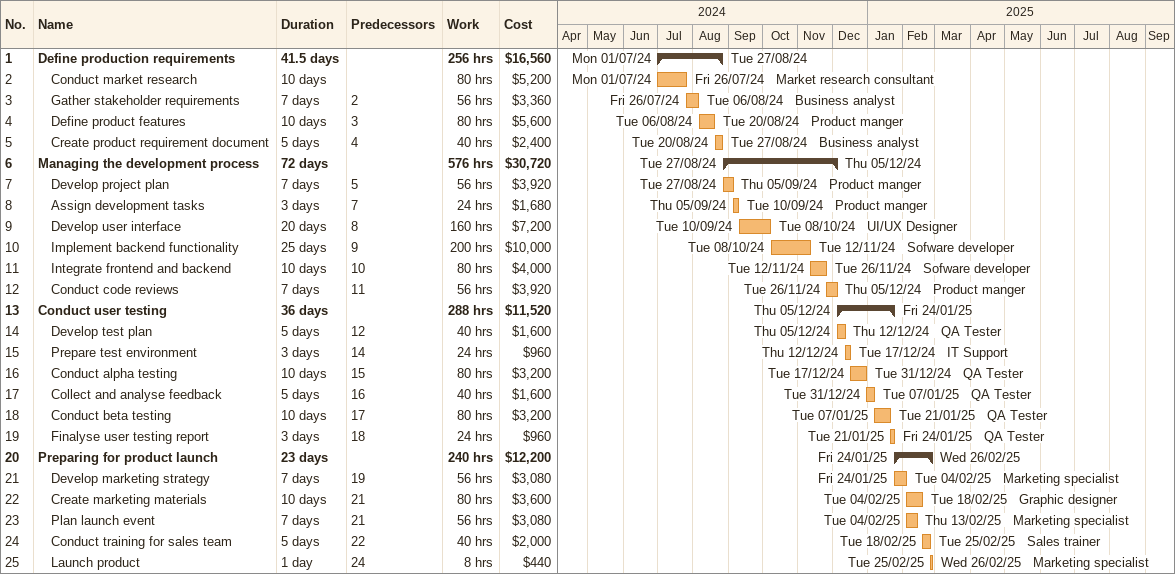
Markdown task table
| ID | Level | Task | Duration | Start | Finish | Predecessors | Resources | Work (h) | Cost ($) |
|---|---|---|---|---|---|---|---|---|---|
| 1 | 1 | **Define production requirements** | 41.5d | 2024-07-01 | 2024-08-27 |  |  | 256 | 16560 |
| 2 | 2 | Conduct market research | 10d | 2024-07-01 | 2024-07-26 |  | Market research consultant | 80 | 5200 |
| 3 | 2 | Gather stakeholder requirements | 7d | 2024-07-26 | 2024-08-06 | 2 | Business analyst | 56 | 3360 |
| 4 | 2 | Define product features | 10d | 2024-08-06 | 2024-08-20 | 3 | Product manger | 80 | 5600 |
| 5 | 2 | Create product requirement document | 5d | 2024-08-20 | 2024-08-27 | 4 | Business analyst | 40 | 2400 |
| 6 | 1 | **Managing the development process** | 72d | 2024-08-27 | 2024-12-05 |  |  | 576 | 30720 |
| 7 | 2 | Develop project plan | 7d | 2024-08-27 | 2024-09-05 | 5 | Product manger | 56 | 3920 |
| 8 | 2 | Assign development tasks | 3d | 2024-09-05 | 2024-09-10 | 7 | Product manger | 24 | 1680 |
| 9 | 2 | Develop user interface | 20d | 2024-09-10 | 2024-10-08 | 8 | UI/UX Designer | 160 | 7200 |
| 10 | 2 | Implement backend functionality | 25d | 2024-10-08 | 2024-11-12 | 9 | Sofware developer | 200 | 10000 |
| 11 | 2 | Integrate frontend and backend | 10d | 2024-11-12 | 2024-11-26 | 10 | Sofware developer | 80 | 4000 |
| 12 | 2 | Conduct code reviews | 7d | 2024-11-26 | 2024-12-05 | 11 | Product manger | 56 | 3920 |
| 13 | 1 | **Conduct user testing** | 36d | 2024-12-05 | 2025-01-24 |  |  | 288 | 11520 |
| 14 | 2 | Develop test plan | 5d | 2024-12-05 | 2024-12-12 | 12 | QA Tester | 40 | 1600 |
| 15 | 2 | Prepare test environment | 3d | 2024-12-12 | 2024-12-17 | 14 | IT Support | 24 | 960 |
| 16 | 2 | Conduct alpha testing | 10d | 2024-12-17 | 2024-12-31 | 15 | QA Tester | 80 | 3200 |
| 17 | 2 | Collect and analyse feedback | 5d | 2024-12-31 | 2025-01-07 | 16 | QA Tester | 40 | 1600 |
| 18 | 2 | Conduct beta testing | 10d | 2025-01-07 | 2025-01-21 | 17 | QA Tester | 80 | 3200 |
| 19 | 2 | Finalyse user testing report | 3d | 2025-01-21 | 2025-01-24 | 18 | QA Tester | 24 | 960 |
| 20 | 1 | **Preparing for product launch** | 23d | 2025-01-24 | 2025-02-26 |  |  | 240 | 12200 |
| 21 | 2 | Develop marketing strategy | 7d | 2025-01-24 | 2025-02-04 | 19 | Marketing specialist | 56 | 3080 |
| 22 | 2 | Create marketing materials | 10d | 2025-02-04 | 2025-02-18 | 21 | Graphic designer | 80 | 3600 |
| 23 | 2 | Plan launch event | 7d | 2025-02-04 | 2025-02-13 | 21 | Marketing specialist | 56 | 3080 |
| 24 | 2 | Conduct training for sales team | 5d | 2025-02-18 | 2025-02-25 | 22 | Sales trainer | 40 | 2000 |
| 25 | 2 | Launch product | 1d | 2025-02-25 | 2025-02-26 | 24 | Marketing specialist | 8 | 440 |
